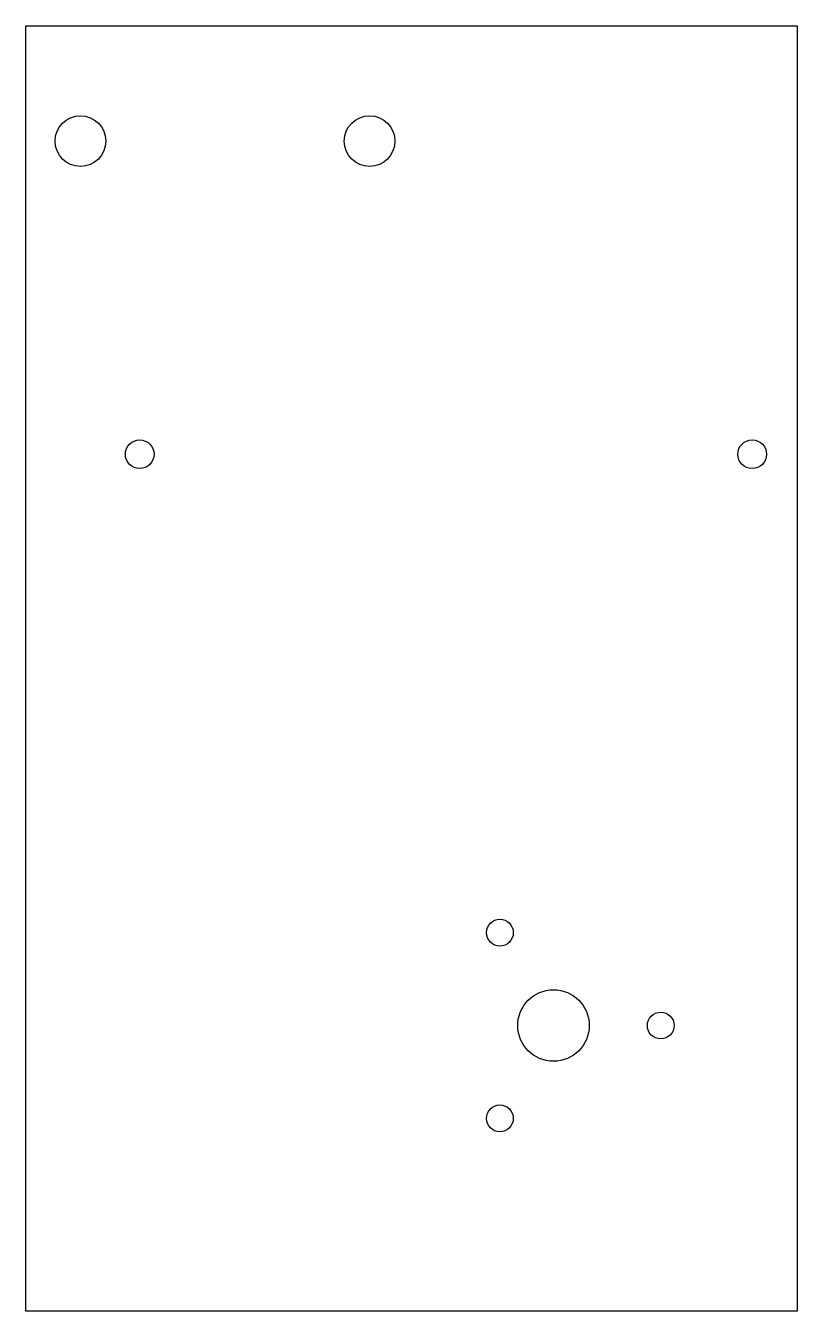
# Model space of a CAD drawing. Header units: inches. Extents: x 20.07 to 25.47, y 16.99 to 25.98.
import ezdxf

# ---------------------------------------------------------------- set-up
doc = ezdxf.new("R2010")
doc.units = ezdxf.units.IN
doc.header["$MEASUREMENT"] = 0

msp = doc.modelspace()

# ---------------------------------------------------------------- linework, layer by layer
for p, q in [((20.0713, 25.9759), (25.4651, 25.9759)), ((20.0713, 16.985), (20.0713, 25.9759)), ((25.4651, 25.9759), (25.4651, 16.985)), ((25.4651, 16.985), (20.0713, 16.985))]:
    msp.add_line(p, q)
for centre, radius in [((20.454, 25.169), 0.1772), ((22.4756, 25.169), 0.1772), ((20.8683, 22.979), 0.1004), ((25.1501, 22.979), 0.1004), ((23.3859, 19.6331), 0.0938), ((23.7609, 18.9836), 0.25), ((24.5109, 18.9836), 0.0938), ((23.3859, 18.3341), 0.0938)]:
    msp.add_circle(centre, radius)

doc.saveas('drawing.dxf')
